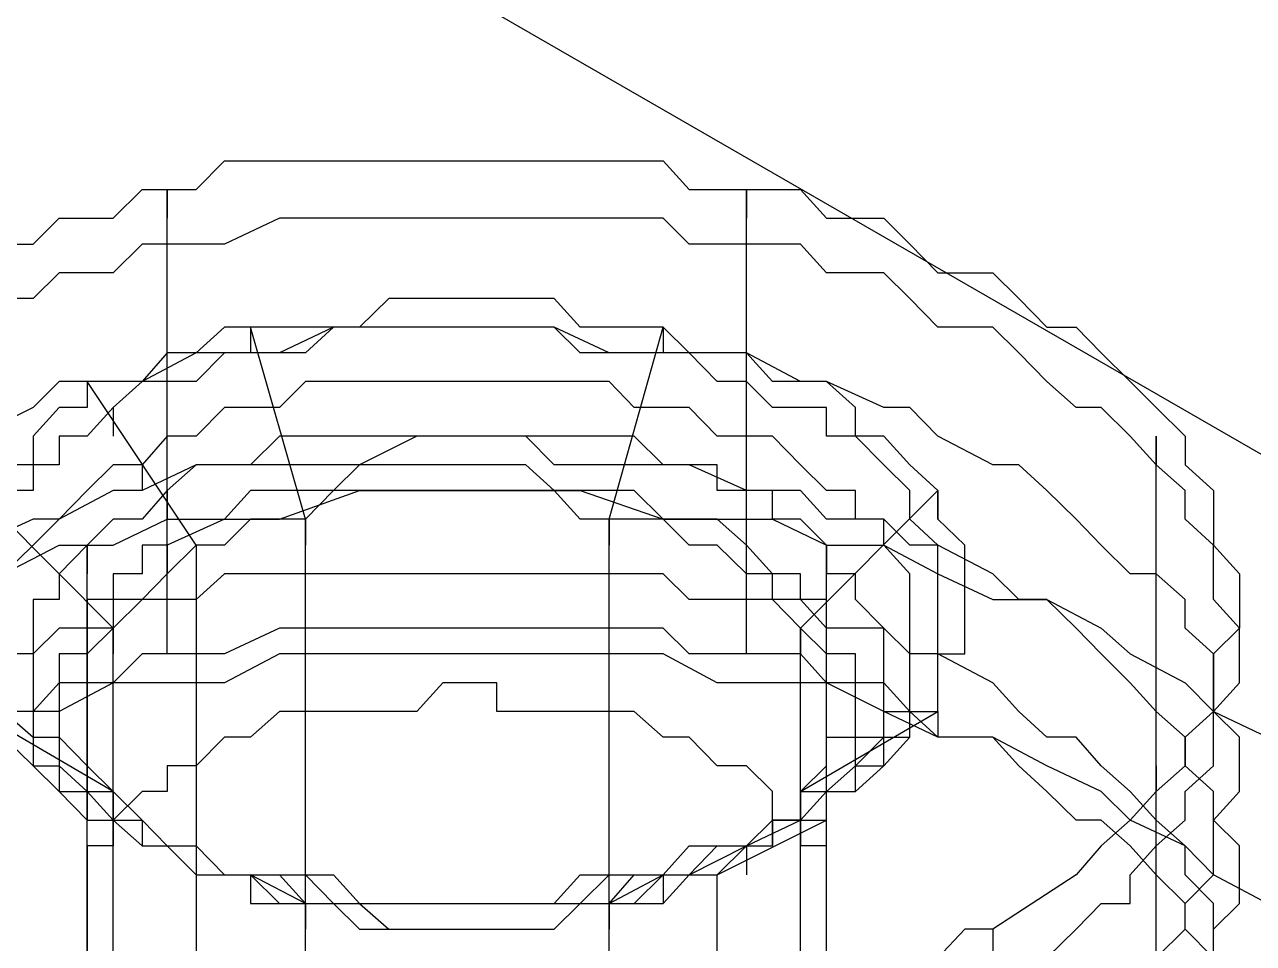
# Model space of a CAD drawing. Header units: millimetres. Extents: x 0 to 2112, y 8 to 1252.
# Drawn here: x 1180.99 to 1192.81, y 372.78 to 381.61 of the extents above; entities that cross this region are included whole.
import ezdxf

# ---------------------------------------------------------------- set-up
doc = ezdxf.new("R2010")
doc.units = ezdxf.units.MM
doc.layers.get('0').update_dxf_attribs({"linetype": 'CONTINUOUS'})

msp = doc.modelspace()

# ---------------------------------------------------------------- linework, layer by layer
at = {"color": 9}
for p, q in [((1183.44, 382.919), (1302.74, 314.178)), ((1183.44, 382.919), (1302.74, 314.178)), ((1182.64, 380.026), (1182.91, 380.302)), ((1182.64, 380.026), (1182.91, 380.302)), ((1182.91, 380.302), (1183.44, 380.302)), ((1182.91, 380.302), (1183.44, 380.302)), ((1183.44, 380.302), (1183.96, 380.302)), ((1183.44, 380.302), (1183.96, 380.302)), ((1183.96, 380.302), (1184.21, 380.302)), ((1183.96, 380.302), (1184.21, 380.302)), ((1184.21, 380.302), (1184.76, 380.302)), ((1184.21, 380.302), (1184.76, 380.302)), ((1184.76, 380.302), (1185.28, 380.302)), ((1184.76, 380.302), (1185.28, 380.302)), ((1185.28, 380.302), (1185.81, 380.302)), ((1185.28, 380.302), (1185.81, 380.302)), ((1185.81, 380.302), (1186.08, 380.302)), ((1185.81, 380.302), (1186.08, 380.302)), ((1186.08, 380.302), (1186.61, 380.302)), ((1186.08, 380.302), (1186.61, 380.302)), ((1186.61, 380.302), (1187.13, 380.302)), ((1186.61, 380.302), (1187.13, 380.302)), ((1187.13, 380.302), (1187.38, 380.026)), ((1187.13, 380.302), (1187.38, 380.026)), ((1181.84, 379.751), (1182.12, 380.026)), ((1181.84, 379.751), (1182.12, 380.026)), ((1182.12, 380.026), (1182.64, 380.026)), ((1182.12, 380.026), (1182.64, 380.026)), ((1182.36, 375.564), (1182.36, 380.026)), ((1182.36, 380.026), (1182.36, 379.751)), ((1187.38, 380.026), (1187.93, 380.026)), ((1187.38, 380.026), (1187.93, 380.026)), ((1187.93, 375.564), (1187.93, 380.026)), ((1187.93, 380.026), (1187.93, 379.751)), ((1187.93, 380.026), (1188.45, 380.026)), ((1187.93, 380.026), (1188.45, 380.026)), ((1188.45, 380.026), (1188.7, 379.751)), ((1188.45, 380.026), (1188.7, 379.751)), ((1181.07, 379.501), (1181.32, 379.751)), ((1181.07, 379.501), (1181.32, 379.751)), ((1181.32, 379.751), (1181.84, 379.751)), ((1181.32, 379.751), (1181.84, 379.751)), ((1183.44, 379.751), (1182.91, 379.501)), ((1183.96, 379.751), (1183.44, 379.751)), ((1184.21, 379.751), (1183.96, 379.751)), ((1184.76, 379.751), (1184.21, 379.751)), ((1185.28, 379.751), (1184.76, 379.751)), ((1185.81, 379.751), (1185.28, 379.751)), ((1186.08, 379.751), (1185.81, 379.751)), ((1186.61, 379.751), (1186.08, 379.751)), ((1187.13, 379.751), (1186.61, 379.751)), ((1187.38, 379.501), (1187.13, 379.751)), ((1188.7, 379.751), (1189.25, 379.751)), ((1188.7, 379.751), (1189.25, 379.751)), ((1189.25, 379.751), (1189.5, 379.501)), ((1189.25, 379.751), (1189.5, 379.501)), ((1180.52, 379.501), (1181.07, 379.501)), ((1180.52, 379.501), (1181.07, 379.501)), ((1182.12, 379.501), (1181.84, 379.226)), ((1182.64, 379.501), (1182.12, 379.501)), ((1182.91, 379.501), (1182.64, 379.501)), ((1187.93, 379.501), (1187.38, 379.501)), ((1188.45, 379.501), (1187.93, 379.501)), ((1188.7, 379.226), (1188.45, 379.501)), ((1189.5, 379.501), (1189.77, 379.226)), ((1189.5, 379.501), (1189.77, 379.226)), ((1181.32, 379.226), (1181.07, 378.979)), ((1181.84, 379.226), (1181.32, 379.226)), ((1189.25, 379.226), (1188.7, 379.226)), ((1189.5, 378.979), (1189.25, 379.226)), ((1189.77, 379.226), (1190.3, 379.226)), ((1189.77, 379.226), (1190.3, 379.226)), ((1190.3, 379.226), (1190.55, 378.979)), ((1190.3, 379.226), (1190.55, 378.979)), ((1181.07, 378.979), (1180.52, 378.979)), ((1184.49, 378.979), (1184.21, 378.703)), ((1184.49, 378.979), (1184.21, 378.703)), ((1184.76, 378.979), (1184.49, 378.979)), ((1184.76, 378.979), (1184.49, 378.979)), ((1185.01, 378.979), (1184.76, 378.979)), ((1185.01, 378.979), (1184.76, 378.979)), ((1185.28, 378.979), (1185.01, 378.979)), ((1185.28, 378.979), (1185.01, 378.979)), ((1185.53, 378.979), (1185.28, 378.979)), ((1185.53, 378.979), (1185.28, 378.979)), ((1186.08, 378.979), (1185.53, 378.979)), ((1186.08, 378.979), (1185.53, 378.979)), ((1186.33, 378.703), (1186.08, 378.979)), ((1186.33, 378.703), (1186.08, 378.979)), ((1189.77, 378.703), (1189.5, 378.979)), ((1190.55, 378.979), (1190.82, 378.703)), ((1190.55, 378.979), (1190.82, 378.703)), ((1182.91, 378.703), (1182.64, 378.456)), ((1182.91, 378.703), (1182.64, 378.456)), ((1183.44, 378.703), (1182.91, 378.703)), ((1183.44, 378.703), (1182.91, 378.703)), ((1183.69, 376.858), (1183.16, 378.703)), ((1183.16, 378.703), (1183.16, 378.456)), ((1183.96, 378.703), (1183.44, 378.456)), ((1183.69, 378.703), (1183.44, 378.703)), ((1183.69, 378.703), (1183.44, 378.703)), ((1183.96, 378.703), (1183.69, 378.703)), ((1183.96, 378.703), (1183.69, 378.456)), ((1183.96, 378.703), (1183.69, 378.703)), ((1184.21, 378.703), (1183.96, 378.703)), ((1184.21, 378.703), (1183.96, 378.703)), ((1184.21, 378.703), (1183.96, 378.703)), ((1184.21, 378.703), (1183.96, 378.703)), ((1184.76, 378.703), (1184.21, 378.703)), ((1184.76, 378.703), (1184.21, 378.703)), ((1185.28, 378.703), (1184.76, 378.703)), ((1185.01, 378.703), (1184.76, 378.703)), ((1185.28, 378.703), (1185.01, 378.703)), ((1185.81, 378.703), (1185.28, 378.703)), ((1185.53, 378.703), (1185.28, 378.703)), ((1185.81, 378.703), (1185.53, 378.703)), ((1186.08, 378.703), (1185.81, 378.703)), ((1186.08, 378.703), (1185.81, 378.703)), ((1186.61, 378.456), (1186.08, 378.703)), ((1186.33, 378.456), (1186.08, 378.703)), ((1186.61, 378.703), (1186.33, 378.703)), ((1186.61, 378.703), (1186.33, 378.703)), ((1186.85, 378.703), (1186.61, 378.703)), ((1186.61, 376.858), (1187.13, 378.703)), ((1186.85, 378.703), (1186.61, 378.703)), ((1187.13, 378.703), (1186.85, 378.703)), ((1187.13, 378.703), (1186.85, 378.703)), ((1187.38, 378.456), (1187.13, 378.703)), ((1187.13, 378.703), (1187.13, 378.456)), ((1187.38, 378.456), (1187.13, 378.703)), ((1190.3, 378.703), (1189.77, 378.703)), ((1190.55, 378.456), (1190.3, 378.703)), ((1190.82, 378.703), (1191.1, 378.703)), ((1190.82, 378.703), (1191.1, 378.703)), ((1191.1, 378.703), (1191.34, 378.456)), ((1191.1, 378.703), (1191.34, 378.456)), ((1182.64, 378.456), (1182.12, 378.181)), ((1182.36, 378.456), (1182.12, 378.181)), ((1182.36, 378.456), (1182.12, 378.181)), ((1182.64, 378.456), (1182.36, 378.456)), ((1182.36, 378.456), (1182.36, 378.456)), ((1182.64, 378.456), (1182.36, 378.456)), ((1182.36, 378.456), (1182.36, 378.456)), ((1182.91, 378.456), (1182.64, 378.456)), ((1182.91, 378.456), (1182.64, 378.181)), ((1183.44, 378.456), (1182.91, 378.456)), ((1183.16, 378.456), (1182.91, 378.456)), ((1183.44, 378.456), (1183.16, 378.456)), ((1183.69, 378.456), (1183.44, 378.456)), ((1186.61, 378.456), (1186.33, 378.456)), ((1187.13, 378.456), (1186.61, 378.456)), ((1186.85, 378.456), (1186.61, 378.456)), ((1187.13, 378.456), (1186.85, 378.456)), ((1187.38, 378.456), (1187.13, 378.456)), ((1187.38, 378.456), (1187.13, 378.456)), ((1187.93, 378.456), (1187.38, 378.456)), ((1187.65, 378.456), (1187.38, 378.456)), ((1187.65, 378.181), (1187.38, 378.456)), ((1187.65, 378.456), (1187.38, 378.456)), ((1187.93, 378.456), (1187.65, 378.456)), ((1187.93, 378.456), (1187.65, 378.456)), ((1188.45, 378.181), (1187.93, 378.456)), ((1188.18, 378.181), (1187.93, 378.456)), ((1188.18, 378.181), (1187.93, 378.456)), ((1190.82, 378.181), (1190.55, 378.456)), ((1191.34, 378.456), (1191.62, 378.181)), ((1191.34, 378.456), (1191.62, 378.181)), ((1181.32, 378.181), (1181.07, 377.931)), ((1181.84, 378.181), (1181.32, 378.181)), ((1181.59, 378.181), (1181.59, 377.931)), ((1182.12, 378.181), (1181.59, 378.181)), ((1181.59, 378.181), (1181.59, 377.931)), ((1182.64, 376.608), (1181.59, 378.181)), ((1182.12, 378.181), (1181.59, 378.181)), ((1182.64, 376.608), (1181.59, 378.181)), ((1182.12, 378.181), (1181.84, 378.181)), ((1182.12, 378.181), (1181.84, 377.931)), ((1182.36, 378.181), (1182.12, 378.181)), ((1182.64, 378.181), (1182.36, 378.181)), ((1183.69, 378.181), (1183.44, 377.931)), ((1183.96, 378.181), (1183.69, 378.181)), ((1184.21, 378.181), (1183.96, 378.181)), ((1184.49, 378.181), (1184.21, 378.181)), ((1184.76, 378.181), (1184.49, 378.181)), ((1185.01, 378.181), (1184.76, 378.181)), ((1185.28, 378.181), (1185.01, 378.181)), ((1185.53, 378.181), (1185.28, 378.181)), ((1185.81, 378.181), (1185.53, 378.181)), ((1186.08, 378.181), (1185.81, 378.181)), ((1186.33, 378.181), (1186.08, 378.181)), ((1186.61, 378.181), (1186.33, 378.181)), ((1186.85, 377.931), (1186.61, 378.181)), ((1187.93, 378.181), (1187.65, 378.181)), ((1188.18, 377.931), (1187.93, 378.181)), ((1188.45, 378.181), (1188.18, 378.181)), ((1188.45, 378.181), (1188.18, 378.181)), ((1188.7, 378.181), (1188.45, 378.181)), ((1188.7, 378.181), (1188.45, 378.181)), ((1188.7, 378.181), (1188.45, 378.181)), ((1189.25, 377.931), (1188.7, 378.181)), ((1188.98, 377.931), (1188.7, 378.181)), ((1188.98, 377.931), (1188.7, 378.181)), ((1191.1, 377.931), (1190.82, 378.181)), ((1191.62, 378.181), (1191.87, 377.931)), ((1191.62, 378.181), (1191.87, 377.931)), ((1181.07, 377.931), (1180.52, 377.656)), ((1181.32, 377.931), (1181.07, 377.656)), ((1181.32, 377.931), (1181.07, 377.656)), ((1181.59, 377.931), (1181.32, 377.931)), ((1181.59, 377.931), (1181.32, 377.931)), ((1181.84, 377.931), (1181.59, 377.656)), ((1181.84, 377.931), (1181.84, 377.656)), ((1182.91, 377.931), (1182.64, 377.656)), ((1183.16, 377.931), (1182.91, 377.931)), ((1183.44, 377.931), (1183.16, 377.931)), ((1187.13, 377.931), (1186.85, 377.931)), ((1187.38, 377.931), (1187.13, 377.931)), ((1187.65, 377.656), (1187.38, 377.931)), ((1187.38, 377.931), (1187.38, 377.931)), ((1188.45, 377.931), (1188.18, 377.931)), ((1188.7, 377.931), (1188.45, 377.931)), ((1188.7, 377.656), (1188.7, 377.931)), ((1188.98, 377.656), (1188.98, 377.931)), ((1188.98, 377.656), (1188.98, 377.931)), ((1189.5, 377.931), (1189.25, 377.931)), ((1189.77, 377.656), (1189.5, 377.931)), ((1191.34, 377.931), (1191.1, 377.931)), ((1191.62, 377.656), (1191.34, 377.931)), ((1191.87, 377.931), (1192.15, 377.656)), ((1191.87, 377.931), (1192.15, 377.656)), ((1181.07, 377.656), (1181.07, 377.38)), ((1181.07, 377.656), (1181.07, 377.38)), ((1181.59, 377.656), (1181.32, 377.656)), ((1181.32, 377.656), (1181.32, 377.38)), ((1182.36, 377.656), (1182.12, 377.38)), ((1182.64, 377.656), (1182.36, 377.656)), ((1183.44, 377.656), (1183.16, 377.38)), ((1183.69, 377.656), (1183.44, 377.656)), ((1183.96, 377.656), (1183.69, 377.656)), ((1184.21, 377.656), (1183.96, 377.656)), ((1184.76, 377.656), (1184.21, 377.38)), ((1184.49, 377.656), (1184.21, 377.656)), ((1184.76, 377.656), (1184.49, 377.656)), ((1185.28, 377.656), (1184.76, 377.656)), ((1185.01, 377.656), (1184.76, 377.656)), ((1185.28, 377.656), (1185.01, 377.656)), ((1185.81, 377.656), (1185.28, 377.656)), ((1185.53, 377.656), (1185.28, 377.656)), ((1185.81, 377.656), (1185.53, 377.656)), ((1186.08, 377.38), (1185.81, 377.656)), ((1186.08, 377.656), (1185.81, 377.656)), ((1186.33, 377.656), (1186.08, 377.656)), ((1186.08, 377.656), (1186.08, 377.656)), ((1186.61, 377.656), (1186.33, 377.656)), ((1186.85, 377.656), (1186.61, 377.656)), ((1187.13, 377.38), (1186.85, 377.656)), ((1187.93, 377.656), (1187.65, 377.656)), ((1188.18, 377.656), (1187.93, 377.656)), ((1188.45, 377.38), (1188.18, 377.656)), ((1188.98, 377.656), (1188.7, 377.656)), ((1189.25, 377.656), (1188.98, 377.656)), ((1189.25, 377.38), (1188.98, 377.656)), ((1189.25, 377.656), (1188.98, 377.656)), ((1189.5, 377.38), (1189.25, 377.656)), ((1189.5, 377.38), (1189.25, 377.656)), ((1190.3, 377.38), (1189.77, 377.656)), ((1191.87, 377.38), (1191.62, 377.656)), ((1191.87, 373.165), (1191.87, 377.656)), ((1191.87, 377.656), (1191.87, 377.38)), ((1192.15, 377.656), (1192.15, 377.38)), ((1192.15, 377.656), (1192.15, 377.38)), ((1181.07, 377.38), (1180.79, 377.38)), ((1181.07, 377.38), (1180.79, 377.38)), ((1181.32, 377.38), (1181.07, 377.38)), ((1181.07, 377.38), (1181.07, 377.134)), ((1181.84, 377.38), (1181.59, 377.134)), ((1182.12, 377.38), (1181.84, 377.38)), ((1182.64, 377.38), (1182.12, 377.134)), ((1182.12, 377.38), (1182.12, 377.134)), ((1182.64, 377.38), (1182.36, 377.134)), ((1182.91, 377.38), (1182.64, 377.38)), ((1182.91, 377.38), (1182.64, 377.38)), ((1183.44, 377.38), (1182.91, 377.38)), ((1183.16, 377.38), (1182.91, 377.38)), ((1183.16, 377.38), (1183.16, 377.38)), ((1183.96, 377.38), (1183.44, 377.38)), ((1184.21, 377.38), (1183.96, 377.38)), ((1184.21, 377.38), (1183.96, 377.134)), ((1184.49, 377.38), (1184.21, 377.38)), ((1184.76, 377.38), (1184.49, 377.38)), ((1185.01, 377.38), (1184.76, 377.38)), ((1185.28, 377.38), (1185.01, 377.38)), ((1185.53, 377.38), (1185.28, 377.38)), ((1185.81, 377.38), (1185.53, 377.38)), ((1185.53, 377.38), (1185.53, 377.38)), ((1186.08, 377.134), (1185.81, 377.38)), ((1186.61, 377.38), (1186.08, 377.38)), ((1187.13, 377.38), (1186.61, 377.38)), ((1187.38, 377.38), (1187.13, 377.38)), ((1187.38, 377.38), (1187.13, 377.38)), ((1187.93, 377.134), (1187.38, 377.38)), ((1187.65, 377.38), (1187.38, 377.38)), ((1187.65, 377.134), (1187.65, 377.38)), ((1188.7, 377.134), (1188.45, 377.38)), ((1188.45, 377.38), (1188.45, 377.38)), ((1189.5, 377.134), (1189.25, 377.38)), ((1189.25, 377.38), (1189.25, 377.38)), ((1189.77, 377.134), (1189.5, 377.38)), ((1189.5, 377.38), (1189.5, 377.38)), ((1189.77, 377.134), (1189.5, 377.38)), ((1189.5, 377.38), (1189.5, 377.38)), ((1190.55, 377.38), (1190.3, 377.38)), ((1190.82, 377.134), (1190.55, 377.38)), ((1192.15, 377.134), (1191.87, 377.38)), ((1192.15, 377.38), (1192.42, 377.134)), ((1192.15, 377.38), (1192.42, 377.134)), ((1181.84, 375.811), (1180.52, 377.134)), ((1181.07, 377.134), (1180.79, 377.134)), ((1181.84, 377.134), (1181.32, 376.858)), ((1181.59, 377.134), (1181.32, 376.858)), ((1181.59, 377.134), (1181.59, 377.134)), ((1182.12, 377.134), (1181.84, 377.134)), ((1182.36, 377.134), (1182.12, 376.858)), ((1182.36, 377.134), (1182.36, 376.858)), ((1183.16, 377.134), (1182.91, 376.858)), ((1183.44, 377.134), (1183.16, 377.134)), ((1183.44, 376.858), (1184.21, 377.134)), ((1183.44, 376.858), (1184.21, 377.134)), ((1183.69, 377.134), (1183.44, 377.134)), ((1183.96, 377.134), (1183.69, 377.134)), ((1183.96, 377.134), (1183.69, 376.858)), ((1183.96, 377.134), (1183.69, 376.858)), ((1183.96, 377.134), (1183.96, 377.134)), ((1184.21, 377.134), (1183.96, 377.134)), ((1184.21, 377.134), (1183.96, 377.134)), ((1184.21, 377.134), (1184.76, 377.134)), ((1184.21, 377.134), (1184.76, 377.134)), ((1184.49, 377.134), (1184.21, 377.134)), ((1184.49, 377.134), (1184.21, 377.134)), ((1184.76, 377.134), (1184.49, 377.134)), ((1184.76, 377.134), (1184.49, 377.134)), ((1184.76, 377.134), (1185.28, 377.134)), ((1184.76, 377.134), (1185.28, 377.134)), ((1185.01, 377.134), (1184.76, 377.134)), ((1184.76, 377.134), (1184.76, 377.134)), ((1185.01, 377.134), (1184.76, 377.134)), ((1184.76, 377.134), (1184.76, 377.134)), ((1185.28, 377.134), (1185.01, 377.134)), ((1185.28, 377.134), (1185.01, 377.134)), ((1185.28, 377.134), (1185.81, 377.134)), ((1185.28, 377.134), (1185.81, 377.134)), ((1185.53, 377.134), (1185.28, 377.134)), ((1185.53, 377.134), (1185.28, 377.134)), ((1185.81, 377.134), (1185.53, 377.134)), ((1185.81, 377.134), (1185.53, 377.134)), ((1185.81, 377.134), (1186.33, 377.134)), ((1185.81, 377.134), (1186.33, 377.134)), ((1186.08, 377.134), (1185.81, 377.134)), ((1186.08, 377.134), (1185.81, 377.134)), ((1186.33, 377.134), (1186.08, 377.134)), ((1186.33, 376.858), (1186.08, 377.134)), ((1186.08, 377.134), (1186.08, 377.134)), ((1186.33, 376.858), (1186.08, 377.134)), ((1186.08, 377.134), (1186.08, 377.134)), ((1186.33, 377.134), (1187.13, 376.858)), ((1186.33, 377.134), (1187.13, 376.858)), ((1186.61, 377.134), (1186.33, 377.134)), ((1186.85, 377.134), (1186.61, 377.134)), ((1187.13, 376.858), (1186.85, 377.134)), ((1186.85, 377.134), (1186.85, 377.134)), ((1187.93, 377.134), (1187.65, 377.134)), ((1188.45, 377.134), (1187.93, 377.134)), ((1188.18, 377.134), (1187.93, 377.134)), ((1188.18, 376.858), (1188.18, 377.134)), ((1188.7, 376.858), (1188.45, 377.134)), ((1188.45, 375.811), (1189.77, 377.134)), ((1188.98, 377.134), (1188.7, 377.134)), ((1188.98, 376.858), (1188.98, 377.134)), ((1189.5, 376.858), (1189.5, 377.134)), ((1189.77, 376.858), (1189.77, 377.134)), ((1189.77, 377.134), (1189.77, 376.858)), ((1189.77, 376.858), (1189.77, 377.134)), ((1191.1, 376.858), (1190.82, 377.134)), ((1192.15, 376.858), (1192.15, 377.134)), ((1192.42, 377.134), (1192.42, 376.858)), ((1192.42, 377.134), (1192.42, 376.858)), ((1181.07, 376.858), (1180.52, 376.608)), ((1181.32, 376.858), (1181.07, 376.858)), ((1181.32, 376.858), (1181.07, 376.608)), ((1181.32, 376.858), (1181.32, 376.858)), ((1181.84, 376.858), (1181.59, 376.608)), ((1181.84, 376.608), (1182.36, 376.858)), ((1181.84, 376.608), (1182.36, 376.858)), ((1182.12, 376.858), (1181.84, 376.858)), ((1181.84, 376.858), (1181.84, 376.858)), ((1182.36, 376.858), (1182.91, 376.858)), ((1182.36, 376.858), (1182.91, 376.858)), ((1182.91, 376.858), (1182.36, 376.608)), ((1182.91, 376.858), (1183.44, 376.858)), ((1182.91, 376.858), (1183.44, 376.858)), ((1182.91, 376.858), (1182.91, 376.858)), ((1183.16, 376.858), (1182.91, 376.608)), ((1183.16, 376.858), (1182.91, 376.608)), ((1183.44, 376.858), (1183.16, 376.858)), ((1183.44, 376.858), (1183.16, 376.858)), ((1183.69, 376.858), (1183.44, 376.858)), ((1183.69, 376.858), (1183.44, 376.858)), ((1183.69, 376.858), (1183.69, 376.858)), ((1183.69, 361.319), (1183.69, 376.858)), ((1183.69, 376.858), (1183.69, 376.608)), ((1183.69, 376.858), (1183.69, 376.858)), ((1186.61, 376.858), (1186.33, 376.858)), ((1186.61, 376.858), (1186.33, 376.858)), ((1186.85, 376.858), (1186.61, 376.858)), ((1186.61, 361.319), (1186.61, 376.858)), ((1186.61, 376.858), (1186.61, 376.608)), ((1186.85, 376.858), (1186.61, 376.858)), ((1187.13, 376.858), (1186.85, 376.858)), ((1186.85, 376.858), (1186.85, 376.858)), ((1187.13, 376.858), (1186.85, 376.858)), ((1186.85, 376.858), (1186.85, 376.858)), ((1187.13, 376.858), (1187.65, 376.858)), ((1187.13, 376.858), (1187.65, 376.858)), ((1187.38, 376.858), (1187.13, 376.858)), ((1187.38, 376.608), (1187.13, 376.858)), ((1187.38, 376.608), (1187.13, 376.858)), ((1187.65, 376.858), (1187.38, 376.858)), ((1187.65, 376.858), (1188.18, 376.858)), ((1187.65, 376.858), (1188.18, 376.858)), ((1187.93, 376.608), (1187.65, 376.858)), ((1187.65, 376.858), (1187.65, 376.858)), ((1188.18, 376.858), (1188.7, 376.608)), ((1188.18, 376.858), (1188.7, 376.608)), ((1188.45, 376.858), (1188.18, 376.858)), ((1188.7, 376.608), (1188.45, 376.858)), ((1189.25, 376.858), (1188.7, 376.858)), ((1189.25, 376.858), (1188.98, 376.858)), ((1189.5, 376.608), (1189.25, 376.858)), ((1189.25, 376.608), (1189.25, 376.858)), ((1189.77, 376.608), (1189.5, 376.858)), ((1189.5, 376.858), (1189.5, 376.858)), ((1190.03, 376.608), (1189.77, 376.858)), ((1189.77, 376.858), (1189.77, 376.858)), ((1190.03, 376.608), (1189.77, 376.858)), ((1189.77, 376.858), (1189.77, 376.858)), ((1191.34, 376.608), (1191.1, 376.858)), ((1192.42, 376.608), (1192.15, 376.858)), ((1192.42, 376.858), (1192.42, 376.608)), ((1192.42, 376.858), (1192.42, 376.608)), ((1180.79, 376.333), (1181.32, 376.608)), ((1180.79, 376.333), (1181.32, 376.608)), ((1181.07, 376.608), (1180.79, 376.333)), ((1181.07, 376.608), (1181.07, 376.608)), ((1181.32, 376.608), (1181.84, 376.608)), ((1181.32, 376.608), (1181.84, 376.608)), ((1181.59, 376.608), (1181.32, 376.333)), ((1181.59, 364.486), (1181.59, 376.608)), ((1181.59, 376.608), (1181.59, 376.333)), ((1181.59, 376.608), (1181.59, 376.608)), ((1182.36, 376.608), (1182.12, 376.608)), ((1182.12, 376.608), (1182.12, 376.333)), ((1182.36, 376.608), (1182.36, 376.608)), ((1182.64, 376.608), (1182.36, 376.333)), ((1182.36, 376.608), (1182.36, 376.333)), ((1182.64, 376.608), (1182.36, 376.333)), ((1182.91, 376.608), (1182.64, 376.608)), ((1182.91, 376.608), (1182.64, 376.608)), ((1182.64, 376.608), (1182.64, 360.796)), ((1182.64, 376.608), (1182.64, 360.796)), ((1182.91, 376.608), (1182.91, 376.608)), ((1182.91, 376.608), (1182.91, 376.608)), ((1187.65, 376.608), (1187.38, 376.608)), ((1187.65, 376.608), (1187.38, 376.608)), ((1187.93, 376.333), (1187.65, 376.608)), ((1187.65, 376.608), (1187.65, 376.608)), ((1187.65, 376.608), (1187.65, 376.608)), ((1187.93, 376.333), (1187.65, 376.608)), ((1188.18, 376.333), (1187.93, 376.608)), ((1187.93, 376.608), (1187.93, 376.608)), ((1188.7, 364.486), (1188.7, 376.608)), ((1188.7, 376.608), (1188.7, 376.333)), ((1188.7, 376.608), (1189.25, 376.608)), ((1188.7, 376.608), (1189.25, 376.608)), ((1188.7, 376.333), (1188.7, 376.608)), ((1188.7, 376.608), (1188.7, 376.608)), ((1189.25, 376.608), (1189.77, 376.333)), ((1189.25, 376.608), (1189.77, 376.333)), ((1189.5, 376.333), (1189.25, 376.608)), ((1189.25, 376.608), (1189.25, 376.608)), ((1189.77, 376.608), (1189.5, 376.608)), ((1190.3, 376.333), (1189.77, 376.608)), ((1189.77, 376.333), (1189.77, 376.608)), ((1189.77, 376.608), (1189.77, 376.608)), ((1190.03, 376.333), (1190.03, 376.608)), ((1190.03, 376.333), (1190.03, 376.608)), ((1191.62, 376.333), (1191.34, 376.608)), ((1192.42, 376.333), (1192.42, 376.608)), ((1192.42, 376.608), (1192.67, 376.333)), ((1192.42, 376.608), (1192.67, 376.333)), ((1181.32, 376.333), (1181.32, 376.333)), ((1181.32, 376.333), (1181.32, 376.086)), ((1182.12, 376.333), (1181.84, 376.333)), ((1181.84, 376.333), (1181.84, 376.086)), ((1182.36, 376.333), (1182.12, 376.086)), ((1182.36, 376.333), (1182.12, 376.086)), ((1182.36, 376.333), (1182.36, 376.333)), ((1182.36, 376.333), (1182.36, 376.333)), ((1182.91, 376.333), (1182.64, 376.086)), ((1183.44, 376.333), (1182.91, 376.333)), ((1183.96, 376.333), (1183.44, 376.333)), ((1184.21, 376.333), (1183.96, 376.333)), ((1184.76, 376.333), (1184.21, 376.333)), ((1185.28, 376.333), (1184.76, 376.333)), ((1185.81, 376.333), (1185.28, 376.333)), ((1186.08, 376.333), (1185.81, 376.333)), ((1186.61, 376.333), (1186.08, 376.333)), ((1187.13, 376.333), (1186.61, 376.333)), ((1187.38, 376.086), (1187.13, 376.333)), ((1188.18, 376.333), (1187.93, 376.333)), ((1188.18, 376.333), (1187.93, 376.333)), ((1188.45, 376.333), (1188.18, 376.333)), ((1188.18, 376.333), (1188.18, 376.333)), ((1188.18, 376.086), (1188.18, 376.333)), ((1188.18, 376.086), (1188.18, 376.333)), ((1188.45, 376.086), (1188.45, 376.333)), ((1188.98, 376.333), (1188.7, 376.333)), ((1188.98, 376.086), (1188.98, 376.333)), ((1189.5, 376.086), (1189.5, 376.333)), ((1189.77, 376.333), (1190.3, 376.086)), ((1189.77, 376.333), (1190.3, 376.086)), ((1189.77, 376.086), (1189.77, 376.333)), ((1190.03, 376.086), (1190.03, 376.333)), ((1190.03, 376.333), (1190.03, 376.333)), ((1190.03, 376.086), (1190.03, 376.333)), ((1190.03, 376.333), (1190.03, 376.333)), ((1190.55, 376.086), (1190.3, 376.333)), ((1191.87, 376.333), (1191.62, 376.333)), ((1192.15, 376.086), (1191.87, 376.333)), ((1192.42, 376.086), (1192.42, 376.333)), ((1192.67, 376.333), (1192.67, 376.086)), ((1192.67, 376.333), (1192.67, 376.086)), ((1181.32, 376.086), (1181.07, 376.086)), ((1181.07, 376.086), (1181.07, 375.811)), ((1181.84, 376.086), (1181.59, 376.086)), ((1181.59, 376.086), (1181.59, 375.811)), ((1182.12, 376.086), (1181.84, 375.811)), ((1182.12, 376.086), (1181.84, 376.086)), ((1181.84, 376.086), (1181.84, 375.811)), ((1182.12, 376.086), (1181.84, 376.086)), ((1181.84, 376.086), (1181.84, 375.811)), ((1182.64, 376.086), (1182.12, 376.086)), ((1182.12, 376.086), (1182.12, 376.086)), ((1182.12, 376.086), (1182.12, 376.086)), ((1187.93, 376.086), (1187.38, 376.086)), ((1188.45, 376.086), (1187.93, 376.086)), ((1188.45, 375.811), (1188.18, 376.086)), ((1188.18, 376.086), (1188.18, 376.086)), ((1188.45, 375.811), (1188.18, 376.086)), ((1188.18, 376.086), (1188.18, 376.086)), ((1188.7, 375.811), (1188.45, 376.086)), ((1188.7, 376.086), (1188.45, 376.086)), ((1188.7, 375.811), (1188.7, 376.086)), ((1189.25, 375.811), (1188.98, 376.086)), ((1188.98, 376.086), (1188.98, 376.086)), ((1189.5, 375.811), (1189.5, 376.086)), ((1189.5, 376.086), (1189.5, 376.086)), ((1189.77, 375.811), (1189.77, 376.086)), ((1189.77, 376.086), (1189.77, 376.086)), ((1190.03, 375.811), (1190.03, 376.086)), ((1190.03, 375.811), (1190.03, 376.086)), ((1190.3, 376.086), (1190.82, 376.086)), ((1190.3, 376.086), (1190.82, 376.086)), ((1190.82, 376.086), (1190.55, 376.086)), ((1190.82, 376.086), (1191.34, 375.811)), ((1190.82, 376.086), (1191.34, 375.811)), ((1191.1, 375.811), (1190.82, 376.086)), ((1192.15, 375.811), (1192.15, 376.086)), ((1192.67, 375.811), (1192.42, 376.086)), ((1192.67, 376.086), (1192.67, 375.811)), ((1192.67, 376.086), (1192.67, 375.811)), ((1181.32, 375.811), (1181.07, 375.564)), ((1181.07, 375.811), (1181.07, 375.564)), ((1181.84, 375.811), (1181.32, 375.811)), ((1181.59, 375.811), (1181.59, 375.811)), ((1181.59, 375.811), (1181.59, 375.564)), ((1181.84, 375.811), (1181.59, 375.564)), ((1181.84, 375.811), (1181.59, 375.564)), ((1181.84, 375.811), (1181.84, 375.811)), ((1181.84, 360.271), (1181.84, 375.811)), ((1181.84, 375.811), (1181.84, 375.564)), ((1181.84, 375.811), (1181.84, 375.811)), ((1183.44, 375.811), (1182.91, 375.564)), ((1183.44, 375.811), (1182.91, 375.564)), ((1183.96, 375.811), (1183.44, 375.811)), ((1183.96, 375.811), (1183.44, 375.811)), ((1184.21, 375.811), (1183.96, 375.811)), ((1184.21, 375.811), (1183.96, 375.811)), ((1184.76, 375.811), (1184.21, 375.811)), ((1184.76, 375.811), (1184.21, 375.811)), ((1185.28, 375.811), (1184.76, 375.811)), ((1185.28, 375.811), (1184.76, 375.811)), ((1185.81, 375.811), (1185.28, 375.811)), ((1185.81, 375.811), (1185.28, 375.811)), ((1186.08, 375.811), (1185.81, 375.811)), ((1186.08, 375.811), (1185.81, 375.811)), ((1186.61, 375.811), (1186.08, 375.811)), ((1186.61, 375.811), (1186.08, 375.811)), ((1187.13, 375.811), (1186.61, 375.811)), ((1187.13, 375.811), (1186.61, 375.811)), ((1187.38, 375.564), (1187.13, 375.811)), ((1187.38, 375.564), (1187.13, 375.811)), ((1188.7, 375.564), (1188.45, 375.811)), ((1188.45, 375.811), (1188.45, 375.811)), ((1188.45, 375.811), (1188.45, 375.811)), ((1188.45, 360.271), (1188.45, 375.811)), ((1188.45, 375.811), (1188.45, 375.564)), ((1188.7, 375.564), (1188.45, 375.811)), ((1188.45, 375.811), (1188.45, 375.811)), ((1188.45, 375.811), (1188.45, 375.811)), ((1189.25, 375.811), (1188.7, 375.811)), ((1188.7, 375.564), (1188.7, 375.811)), ((1188.7, 375.811), (1188.7, 375.811)), ((1189.5, 375.564), (1189.25, 375.811)), ((1189.25, 375.564), (1189.25, 375.811)), ((1189.25, 375.811), (1189.25, 375.811)), ((1189.5, 375.564), (1189.5, 375.811)), ((1189.5, 375.811), (1189.5, 375.811)), ((1189.77, 375.564), (1189.77, 375.811)), ((1190.03, 375.564), (1190.03, 375.811)), ((1190.03, 375.811), (1190.03, 375.811)), ((1190.03, 375.564), (1190.03, 375.811)), ((1190.03, 375.811), (1190.03, 375.811)), ((1191.34, 375.564), (1191.1, 375.811)), ((1191.34, 375.811), (1191.62, 375.564)), ((1191.34, 375.811), (1191.62, 375.564)), ((1192.42, 375.564), (1192.15, 375.811)), ((1192.67, 375.811), (1192.42, 375.564)), ((1192.67, 375.811), (1192.42, 375.564)), ((1192.67, 375.564), (1192.67, 375.811)), ((1181.07, 375.564), (1180.52, 375.564)), ((1181.07, 375.564), (1181.07, 375.564)), ((1181.07, 375.564), (1181.07, 375.285)), ((1181.59, 375.564), (1181.32, 375.564)), ((1181.32, 375.564), (1181.32, 375.285)), ((1181.59, 375.564), (1181.59, 375.564)), ((1181.59, 375.564), (1181.59, 375.285)), ((1181.59, 375.564), (1181.59, 375.564)), ((1181.59, 375.564), (1181.59, 375.285)), ((1182.12, 375.564), (1181.84, 375.285)), ((1182.12, 375.564), (1181.84, 375.285)), ((1182.64, 375.564), (1182.12, 375.564)), ((1182.64, 375.564), (1182.12, 375.564)), ((1182.91, 375.564), (1182.64, 375.564)), ((1182.91, 375.564), (1182.64, 375.564)), ((1183.44, 375.564), (1182.91, 375.285)), ((1184.21, 375.564), (1183.44, 375.564)), ((1184.76, 375.564), (1184.21, 375.564)), ((1185.28, 375.564), (1184.76, 375.564)), ((1185.81, 375.564), (1185.28, 375.564)), ((1186.33, 375.564), (1185.81, 375.564)), ((1187.13, 375.564), (1186.33, 375.564)), ((1187.65, 375.285), (1187.13, 375.564)), ((1187.93, 375.564), (1187.38, 375.564)), ((1187.93, 375.564), (1187.38, 375.564)), ((1188.45, 375.564), (1187.93, 375.564)), ((1188.45, 375.564), (1187.93, 375.564)), ((1188.7, 375.285), (1188.45, 375.564)), ((1188.7, 375.285), (1188.45, 375.564)), ((1188.98, 375.564), (1188.7, 375.564)), ((1188.7, 375.285), (1188.7, 375.564)), ((1188.7, 375.564), (1188.7, 375.564)), ((1188.7, 375.285), (1188.7, 375.564)), ((1188.7, 375.564), (1188.7, 375.564)), ((1188.98, 375.285), (1188.98, 375.564)), ((1189.25, 375.285), (1189.25, 375.564)), ((1189.25, 375.564), (1189.25, 375.564)), ((1189.77, 375.564), (1189.5, 375.564)), ((1189.5, 375.285), (1189.5, 375.564)), ((1190.3, 375.285), (1189.77, 375.564)), ((1189.77, 375.285), (1189.77, 375.564)), ((1189.77, 375.564), (1190.03, 375.564)), ((1189.77, 375.285), (1189.77, 375.564)), ((1189.77, 375.564), (1189.77, 375.564)), ((1189.77, 375.285), (1189.77, 375.564)), ((1189.77, 375.564), (1190.03, 375.564)), ((1191.62, 375.285), (1191.34, 375.564)), ((1191.62, 375.564), (1192.15, 375.285)), ((1191.62, 375.564), (1192.15, 375.285)), ((1192.42, 375.285), (1192.42, 375.564)), ((1192.42, 375.564), (1192.42, 375.285)), ((1192.42, 375.564), (1192.42, 375.285)), ((1192.67, 375.285), (1192.67, 375.564)), ((1181.32, 375.285), (1181.07, 375.01)), ((1181.32, 375.285), (1181.07, 375.01)), ((1181.07, 375.285), (1181.07, 375.285)), ((1181.07, 375.285), (1181.07, 375.01)), ((1181.84, 375.285), (1181.32, 375.01)), ((1181.84, 375.285), (1181.32, 375.285)), ((1181.84, 375.285), (1181.32, 375.285)), ((1181.32, 375.285), (1181.32, 375.285)), ((1181.32, 375.285), (1181.32, 375.01)), ((1181.59, 375.285), (1181.59, 375.285)), ((1181.59, 375.285), (1181.59, 375.01)), ((1181.59, 375.285), (1181.59, 375.285)), ((1181.59, 375.285), (1181.59, 375.01)), ((1182.36, 375.285), (1181.84, 375.285)), ((1182.91, 375.285), (1182.36, 375.285)), ((1185.01, 375.285), (1184.76, 375.01)), ((1185.28, 375.285), (1185.01, 375.285)), ((1185.53, 375.285), (1185.28, 375.285)), ((1185.53, 375.01), (1185.53, 375.285)), ((1188.18, 375.285), (1187.65, 375.285)), ((1188.7, 375.285), (1188.18, 375.285)), ((1189.25, 375.01), (1188.7, 375.285)), ((1189.25, 375.285), (1188.7, 375.285)), ((1189.25, 375.285), (1188.7, 375.285)), ((1188.7, 375.01), (1188.7, 375.285)), ((1188.7, 375.285), (1188.7, 375.285)), ((1188.7, 375.01), (1188.7, 375.285)), ((1188.7, 375.285), (1188.7, 375.285)), ((1188.98, 375.01), (1188.98, 375.285)), ((1188.98, 375.285), (1188.98, 375.285)), ((1189.5, 375.01), (1189.25, 375.285)), ((1189.5, 375.01), (1189.25, 375.285)), ((1189.25, 375.01), (1189.25, 375.285)), ((1189.25, 375.285), (1189.25, 375.285)), ((1189.5, 375.01), (1189.5, 375.285)), ((1189.5, 375.285), (1189.5, 375.285)), ((1189.77, 375.01), (1189.77, 375.285)), ((1189.77, 375.01), (1189.77, 375.285)), ((1189.77, 375.01), (1189.77, 375.285)), ((1190.55, 375.01), (1190.3, 375.285)), ((1191.87, 375.01), (1191.62, 375.285)), ((1192.15, 375.285), (1192.42, 375.01)), ((1192.15, 375.285), (1192.42, 375.01)), ((1192.42, 375.01), (1192.42, 375.285)), ((1192.42, 375.01), (1192.67, 375.285)), ((1192.42, 375.285), (1192.42, 375.01)), ((1192.42, 375.285), (1192.42, 375.01)), ((1181.07, 375.01), (1180.52, 375.01)), ((1181.07, 375.01), (1180.52, 375.01)), ((1181.84, 374.241), (1180.52, 375.01)), ((1181.32, 375.01), (1180.79, 375.01)), ((1180.79, 375.01), (1181.07, 374.763)), ((1181.07, 375.01), (1181.07, 375.01)), ((1181.07, 375.01), (1181.07, 374.763)), ((1181.32, 375.01), (1181.32, 375.01)), ((1181.32, 375.01), (1181.32, 374.763)), ((1181.59, 375.01), (1181.59, 375.01)), ((1181.59, 375.01), (1181.59, 374.763)), ((1181.59, 375.01), (1181.59, 375.01)), ((1181.59, 375.01), (1181.59, 374.763)), ((1183.44, 375.01), (1183.16, 374.763)), ((1183.69, 375.01), (1183.44, 375.01)), ((1183.96, 375.01), (1183.69, 375.01)), ((1184.21, 375.01), (1183.96, 375.01)), ((1184.49, 375.01), (1184.21, 375.01)), ((1184.21, 375.01), (1184.21, 375.01)), ((1184.76, 375.01), (1184.49, 375.01)), ((1185.81, 375.01), (1185.53, 375.01)), ((1186.08, 375.01), (1185.81, 375.01)), ((1186.33, 375.01), (1186.08, 375.01)), ((1186.61, 375.01), (1186.33, 375.01)), ((1186.85, 375.01), (1186.61, 375.01)), ((1186.61, 375.01), (1186.61, 375.01)), ((1187.13, 374.763), (1186.85, 375.01)), ((1188.45, 374.241), (1189.77, 375.01)), ((1188.7, 374.763), (1188.7, 375.01)), ((1188.7, 375.01), (1188.7, 375.01)), ((1188.7, 374.763), (1188.7, 375.01)), ((1188.7, 375.01), (1188.7, 375.01)), ((1188.98, 374.763), (1188.98, 375.01)), ((1188.98, 375.01), (1188.98, 375.01)), ((1189.77, 374.763), (1189.25, 375.01)), ((1189.25, 374.763), (1189.25, 375.01)), ((1189.25, 374.763), (1189.25, 375.01)), ((1189.25, 375.01), (1189.5, 375.01)), ((1189.77, 374.763), (1189.5, 375.01)), ((1189.77, 374.763), (1189.5, 375.01)), ((1189.5, 374.763), (1189.5, 375.01)), ((1189.5, 375.01), (1189.77, 375.01)), ((1189.5, 374.763), (1189.5, 375.01)), ((1189.5, 375.01), (1189.77, 375.01)), ((1189.5, 374.763), (1189.5, 375.01)), ((1189.5, 375.01), (1189.77, 375.01)), ((1189.77, 375.01), (1189.77, 374.763)), ((1190.82, 374.763), (1190.55, 375.01)), ((1192.15, 374.763), (1191.87, 375.01)), ((1192.42, 375.01), (1192.15, 374.763)), ((1192.42, 375.01), (1192.15, 374.763)), ((1192.42, 375.01), (1192.94, 374.763)), ((1192.42, 375.01), (1192.94, 374.763)), ((1192.67, 374.763), (1192.42, 375.01)), ((1192.42, 374.763), (1192.42, 375.01)), ((1180.79, 374.763), (1181.07, 374.488)), ((1180.79, 374.763), (1181.07, 374.488)), ((1180.79, 374.763), (1181.07, 374.488)), ((1181.07, 374.763), (1181.32, 374.763)), ((1181.07, 374.763), (1181.07, 374.763)), ((1181.07, 374.763), (1181.07, 374.488)), ((1181.32, 374.763), (1181.32, 374.763)), ((1181.32, 374.763), (1181.59, 374.488)), ((1181.32, 374.763), (1181.32, 374.488)), ((1181.59, 374.763), (1181.59, 374.763)), ((1181.59, 374.763), (1181.59, 374.488)), ((1181.59, 374.763), (1181.59, 374.763)), ((1181.59, 374.763), (1181.59, 374.488)), ((1182.91, 374.763), (1182.64, 374.488)), ((1183.16, 374.763), (1182.91, 374.763)), ((1183.16, 374.763), (1183.16, 374.763)), ((1187.38, 374.763), (1187.13, 374.763)), ((1187.65, 374.488), (1187.38, 374.763)), ((1187.38, 374.763), (1187.38, 374.763)), ((1188.7, 374.488), (1188.7, 374.763)), ((1188.7, 374.763), (1188.98, 374.763)), ((1188.7, 374.488), (1188.7, 374.763)), ((1188.7, 374.763), (1188.7, 374.763)), ((1188.7, 374.488), (1188.7, 374.763)), ((1188.7, 374.763), (1188.7, 374.763)), ((1188.98, 374.488), (1188.98, 374.763)), ((1188.98, 374.763), (1189.25, 374.763)), ((1188.98, 374.488), (1189.25, 374.763)), ((1189.25, 374.488), (1189.5, 374.763)), ((1189.25, 374.763), (1189.25, 374.763)), ((1189.25, 374.488), (1189.25, 374.763)), ((1189.25, 374.763), (1189.5, 374.763)), ((1189.25, 374.488), (1189.5, 374.763)), ((1190.3, 374.763), (1189.77, 374.763)), ((1190.3, 374.763), (1189.77, 374.763)), ((1190.3, 374.763), (1189.77, 374.763)), ((1190.82, 374.488), (1190.3, 374.763)), ((1190.55, 374.488), (1190.3, 374.763)), ((1190.55, 374.488), (1190.3, 374.763)), ((1191.1, 374.763), (1190.82, 374.763)), ((1191.34, 374.488), (1191.1, 374.763)), ((1192.15, 374.488), (1192.15, 374.763)), ((1192.15, 374.763), (1192.15, 374.488)), ((1192.15, 374.763), (1192.15, 374.488)), ((1192.42, 374.488), (1192.42, 374.763)), ((1192.67, 374.488), (1192.67, 374.763)), ((1181.07, 374.488), (1181.32, 374.488)), ((1181.07, 374.488), (1181.32, 374.488)), ((1181.07, 374.488), (1181.07, 374.488)), ((1181.07, 374.488), (1181.32, 374.241)), ((1181.07, 374.488), (1181.32, 374.488)), ((1181.32, 374.488), (1181.32, 374.241)), ((1181.32, 374.488), (1181.32, 374.488)), ((1181.32, 374.488), (1181.59, 374.241)), ((1181.32, 374.488), (1181.32, 374.241)), ((1181.32, 374.488), (1181.32, 374.241)), ((1181.59, 374.488), (1181.59, 374.488)), ((1181.59, 374.488), (1181.59, 374.241)), ((1181.59, 374.488), (1181.59, 374.488)), ((1181.59, 374.488), (1181.59, 374.488)), ((1181.59, 374.488), (1181.84, 374.241)), ((1181.59, 374.488), (1181.59, 374.488)), ((1181.59, 374.488), (1181.59, 374.488)), ((1181.59, 374.488), (1181.84, 374.241)), ((1182.64, 374.488), (1182.36, 374.488)), ((1182.36, 374.488), (1182.36, 374.241)), ((1182.64, 374.488), (1182.64, 374.241)), ((1187.93, 374.488), (1187.65, 374.488)), ((1187.65, 374.488), (1187.65, 374.488)), ((1188.18, 374.241), (1187.93, 374.488)), ((1188.45, 374.241), (1188.7, 374.488)), ((1188.45, 374.241), (1188.7, 374.488)), ((1188.7, 374.241), (1188.7, 374.488)), ((1188.7, 374.488), (1188.7, 374.488)), ((1188.7, 374.241), (1188.98, 374.488)), ((1188.7, 374.241), (1188.98, 374.488)), ((1188.7, 374.488), (1188.7, 374.488)), ((1188.7, 374.488), (1188.7, 374.488)), ((1188.98, 374.241), (1189.25, 374.488)), ((1188.98, 374.488), (1188.98, 374.488)), ((1188.98, 374.488), (1188.98, 374.488)), ((1188.98, 374.241), (1188.98, 374.488)), ((1188.98, 374.488), (1189.25, 374.488)), ((1188.98, 374.241), (1189.25, 374.488)), ((1189.25, 374.488), (1189.25, 374.488)), ((1189.25, 374.488), (1189.25, 374.488)), ((1190.82, 374.241), (1190.55, 374.488)), ((1190.82, 374.241), (1190.55, 374.488)), ((1191.34, 374.241), (1190.82, 374.488)), ((1191.62, 374.241), (1191.34, 374.488)), ((1191.87, 370.025), (1191.87, 374.488)), ((1191.87, 374.488), (1191.87, 374.241)), ((1192.15, 374.488), (1191.87, 374.241)), ((1192.15, 374.488), (1191.87, 374.241)), ((1192.42, 374.241), (1192.15, 374.488)), ((1192.15, 374.241), (1192.42, 374.488)), ((1192.67, 374.241), (1192.67, 374.488)), ((1181.32, 374.241), (1181.59, 373.966)), ((1181.32, 374.241), (1181.59, 374.241)), ((1181.32, 374.241), (1181.59, 374.241)), ((1181.32, 374.241), (1181.59, 373.966)), ((1181.59, 374.241), (1181.84, 374.241)), ((1181.59, 374.241), (1181.59, 374.241)), ((1181.59, 374.241), (1181.84, 373.966)), ((1181.59, 374.241), (1181.84, 373.966)), ((1181.59, 374.241), (1181.59, 373.966)), ((1181.84, 374.241), (1181.84, 374.241)), ((1181.84, 374.241), (1181.84, 373.966)), ((1181.84, 374.241), (1181.84, 374.241)), ((1181.84, 374.241), (1182.12, 373.966)), ((1181.84, 358.701), (1181.84, 374.241)), ((1181.84, 374.241), (1181.84, 373.966)), ((1182.12, 374.241), (1181.84, 373.966)), ((1181.84, 374.241), (1181.84, 374.241)), ((1181.84, 374.241), (1182.12, 373.966)), ((1182.36, 374.241), (1182.12, 374.241)), ((1182.12, 374.241), (1182.12, 374.241)), ((1188.18, 373.966), (1188.18, 374.241)), ((1188.18, 374.241), (1188.18, 374.241)), ((1188.45, 373.966), (1188.45, 374.241)), ((1188.45, 374.241), (1188.7, 374.241)), ((1188.45, 373.966), (1188.7, 374.241)), ((1188.45, 373.966), (1188.7, 374.241)), ((1188.45, 373.966), (1188.7, 374.241)), ((1188.45, 373.966), (1188.45, 374.241)), ((1188.45, 374.241), (1188.45, 374.241)), ((1188.45, 358.701), (1188.45, 374.241)), ((1188.45, 374.241), (1188.45, 373.966)), ((1188.45, 373.966), (1188.45, 374.241)), ((1188.45, 374.241), (1188.45, 374.241)), ((1188.7, 373.966), (1188.7, 374.241)), ((1188.7, 374.241), (1188.98, 374.241)), ((1188.7, 374.241), (1188.7, 374.241)), ((1188.7, 374.241), (1188.7, 374.241)), ((1188.7, 374.241), (1188.98, 374.241)), ((1188.7, 373.966), (1188.7, 374.241)), ((1188.7, 374.241), (1188.98, 374.241)), ((1191.1, 373.966), (1190.82, 374.241)), ((1191.1, 373.966), (1190.82, 374.241)), ((1191.62, 373.966), (1191.34, 374.241)), ((1191.87, 373.966), (1191.62, 374.241)), ((1191.87, 374.241), (1191.62, 373.966)), ((1191.87, 374.241), (1191.62, 373.966)), ((1192.15, 373.966), (1192.15, 374.241)), ((1192.42, 373.966), (1192.42, 374.241)), ((1192.42, 374.241), (1192.42, 374.241)), ((1192.42, 373.966), (1192.67, 374.241)), ((1181.59, 373.966), (1181.84, 373.966)), ((1181.59, 373.966), (1181.84, 373.966)), ((1181.59, 373.966), (1181.84, 373.966)), ((1181.84, 373.966), (1182.12, 373.966)), ((1181.84, 373.966), (1182.12, 373.966)), ((1181.84, 373.966), (1182.12, 373.966)), ((1181.84, 373.966), (1181.84, 373.966)), ((1181.84, 373.966), (1182.12, 373.719)), ((1181.84, 373.966), (1182.12, 373.966)), ((1181.84, 373.966), (1182.12, 373.966)), ((1181.84, 373.966), (1181.84, 373.966)), ((1181.84, 373.966), (1181.84, 373.719)), ((1182.12, 373.966), (1182.36, 373.719)), ((1182.12, 373.966), (1182.12, 373.719)), ((1182.12, 373.966), (1182.12, 373.719)), ((1182.12, 373.966), (1182.36, 373.719)), ((1182.12, 373.966), (1182.36, 373.719)), ((1182.12, 373.966), (1182.12, 373.966)), ((1182.12, 373.966), (1182.12, 373.719)), ((1182.12, 373.966), (1182.12, 373.966)), ((1182.12, 373.966), (1182.12, 373.719)), ((1187.65, 373.44), (1188.7, 373.966)), ((1187.65, 373.44), (1188.7, 373.966)), ((1187.93, 373.719), (1188.18, 373.966)), ((1187.93, 373.719), (1188.18, 373.966)), ((1187.93, 373.719), (1188.45, 373.966)), ((1187.93, 373.719), (1188.18, 373.966)), ((1187.93, 373.719), (1188.18, 373.966)), ((1187.93, 373.719), (1188.18, 373.966)), ((1187.93, 373.719), (1188.18, 373.966)), ((1188.18, 373.966), (1188.7, 373.966)), ((1188.18, 373.966), (1188.18, 373.719)), ((1188.18, 373.966), (1188.7, 373.966)), ((1188.18, 373.719), (1188.18, 373.966)), ((1188.18, 373.966), (1188.45, 373.966)), ((1188.18, 373.966), (1188.45, 373.966)), ((1188.18, 373.966), (1188.45, 373.966)), ((1188.18, 373.966), (1188.18, 373.966)), ((1188.18, 373.966), (1188.45, 373.966)), ((1188.45, 373.966), (1188.18, 373.966)), ((1188.18, 373.966), (1188.18, 373.966)), ((1188.18, 373.966), (1188.45, 373.966)), ((1188.45, 373.966), (1188.45, 373.719)), ((1188.45, 373.966), (1188.45, 373.966)), ((1188.45, 373.719), (1188.45, 373.966)), ((1188.45, 373.966), (1188.45, 373.966)), ((1191.34, 373.966), (1191.1, 373.966)), ((1191.34, 373.966), (1191.1, 373.966)), ((1191.62, 373.719), (1191.34, 373.966)), ((1191.62, 373.966), (1191.34, 373.719)), ((1191.62, 373.719), (1191.34, 373.966)), ((1191.62, 373.966), (1191.34, 373.719)), ((1192.15, 373.719), (1191.62, 373.966)), ((1191.62, 373.966), (1191.62, 373.966)), ((1191.62, 373.966), (1191.62, 373.966)), ((1192.15, 373.719), (1191.87, 373.966)), ((1191.87, 373.719), (1192.15, 373.966)), ((1192.67, 373.719), (1192.42, 373.966)), ((1192.42, 373.719), (1192.42, 373.966)), ((1181.84, 373.719), (1181.59, 373.719)), ((1181.59, 373.719), (1181.59, 373.44)), ((1182.12, 373.719), (1182.36, 373.719)), ((1182.12, 373.719), (1182.36, 373.719)), ((1182.12, 373.719), (1182.36, 373.719)), ((1182.12, 373.719), (1182.36, 373.719)), ((1182.12, 373.719), (1182.36, 373.719)), ((1182.36, 373.719), (1182.64, 373.719)), ((1182.36, 373.719), (1182.64, 373.719)), ((1182.36, 373.719), (1182.64, 373.719)), ((1182.36, 373.719), (1182.64, 373.719)), ((1182.36, 373.719), (1182.64, 373.719)), ((1182.36, 373.719), (1182.64, 373.719)), ((1182.36, 373.719), (1182.64, 373.44)), ((1182.36, 373.719), (1182.64, 373.44)), ((1182.64, 373.719), (1182.91, 373.44)), ((1182.64, 373.719), (1182.64, 373.44)), ((1182.64, 373.719), (1182.64, 373.44)), ((1182.64, 373.719), (1182.64, 373.44)), ((1182.64, 373.719), (1182.91, 373.44)), ((1182.64, 373.719), (1182.91, 373.44)), ((1187.13, 373.44), (1187.38, 373.719)), ((1187.13, 373.44), (1187.38, 373.719)), ((1187.38, 373.719), (1187.65, 373.719)), ((1187.38, 373.44), (1187.93, 373.719)), ((1187.38, 373.44), (1187.65, 373.719)), ((1187.38, 373.44), (1187.65, 373.719)), ((1187.38, 373.719), (1187.65, 373.719)), ((1187.65, 373.719), (1187.93, 373.719)), ((1187.65, 373.44), (1187.93, 373.719)), ((1187.65, 373.719), (1187.93, 373.719)), ((1187.65, 373.719), (1187.93, 373.719)), ((1187.65, 373.719), (1187.93, 373.719)), ((1187.65, 373.44), (1187.93, 373.719)), ((1187.65, 373.44), (1187.93, 373.719)), ((1187.93, 373.719), (1187.93, 373.44)), ((1187.93, 373.719), (1187.93, 373.44)), ((1187.93, 373.719), (1187.93, 373.719)), ((1187.93, 373.719), (1187.93, 373.719)), ((1187.93, 373.719), (1188.18, 373.719)), ((1187.93, 373.719), (1187.93, 373.719)), ((1187.93, 373.719), (1187.93, 373.719)), ((1188.7, 373.719), (1188.45, 373.719)), ((1188.7, 373.44), (1188.7, 373.719)), ((1191.34, 373.719), (1191.1, 373.44)), ((1191.34, 373.719), (1191.1, 373.44)), ((1191.87, 373.44), (1191.62, 373.719)), ((1191.62, 373.44), (1191.87, 373.719)), ((1191.87, 373.44), (1191.62, 373.719)), ((1192.42, 373.44), (1192.15, 373.719)), ((1192.15, 373.44), (1192.15, 373.719)), ((1192.42, 373.44), (1192.42, 373.719)), ((1192.67, 373.44), (1192.67, 373.719)), ((1181.59, 373.44), (1181.59, 373.44)), ((1181.59, 373.44), (1181.59, 373.165)), ((1182.64, 373.44), (1182.91, 373.44)), ((1182.64, 373.44), (1182.91, 373.44)), ((1182.64, 373.44), (1182.91, 373.44)), ((1182.64, 373.44), (1182.64, 373.44)), ((1182.64, 373.44), (1182.91, 373.44)), ((1182.64, 373.44), (1182.64, 373.44)), ((1182.64, 373.44), (1182.91, 373.44)), ((1182.91, 373.44), (1183.16, 373.44)), ((1182.91, 373.44), (1183.16, 373.44)), ((1182.91, 373.44), (1183.16, 373.44)), ((1182.91, 373.44), (1183.16, 373.44)), ((1182.91, 373.44), (1183.16, 373.44)), ((1182.91, 373.44), (1183.16, 373.44)), ((1182.91, 373.44), (1183.16, 373.44)), ((1182.91, 373.44), (1183.16, 373.44)), ((1183.16, 373.44), (1183.44, 373.44)), ((1183.69, 373.165), (1183.16, 373.44)), ((1183.16, 373.44), (1183.16, 373.165)), ((1183.16, 373.44), (1183.44, 373.165)), ((1183.16, 373.44), (1183.44, 373.165)), ((1183.16, 373.44), (1183.44, 373.44)), ((1183.16, 373.44), (1183.44, 373.44)), ((1183.16, 373.44), (1183.44, 373.44)), ((1183.16, 373.44), (1183.16, 373.165)), ((1183.16, 373.44), (1183.16, 373.165)), ((1183.44, 373.44), (1183.69, 373.44)), ((1183.44, 373.44), (1183.69, 373.165)), ((1183.44, 373.44), (1183.69, 373.44)), ((1183.44, 373.44), (1183.69, 373.44)), ((1183.69, 373.44), (1183.96, 373.44)), ((1183.69, 373.44), (1183.96, 373.165)), ((1183.69, 373.44), (1183.96, 373.44)), ((1183.96, 373.44), (1184.21, 373.165)), ((1183.96, 373.44), (1184.21, 373.165)), ((1186.08, 373.165), (1186.33, 373.44)), ((1186.08, 373.165), (1186.33, 373.44)), ((1186.33, 373.44), (1186.61, 373.44)), ((1186.33, 373.165), (1186.61, 373.44)), ((1186.33, 373.44), (1186.61, 373.44)), ((1186.61, 373.44), (1186.85, 373.44)), ((1186.61, 373.165), (1187.13, 373.44)), ((1186.61, 373.165), (1186.85, 373.44)), ((1186.61, 373.44), (1186.85, 373.44)), ((1186.61, 373.44), (1186.85, 373.44)), ((1186.85, 373.44), (1187.13, 373.44)), ((1186.85, 373.165), (1187.13, 373.44)), ((1186.85, 373.44), (1187.13, 373.44)), ((1186.85, 373.44), (1187.13, 373.44)), ((1186.85, 373.44), (1187.13, 373.44)), ((1187.13, 373.44), (1187.13, 373.165)), ((1187.13, 373.165), (1187.38, 373.44)), ((1187.13, 373.44), (1187.13, 373.44)), ((1187.13, 373.44), (1187.38, 373.44)), ((1187.13, 373.44), (1187.38, 373.44)), ((1187.13, 373.44), (1187.38, 373.44)), ((1187.13, 373.165), (1187.38, 373.44)), ((1187.13, 373.165), (1187.38, 373.44)), ((1187.38, 373.44), (1187.38, 373.44)), ((1187.38, 373.44), (1187.65, 373.44)), ((1187.38, 373.44), (1187.38, 373.44)), ((1187.38, 373.44), (1187.65, 373.44)), ((1187.38, 373.44), (1187.38, 373.44)), ((1187.38, 373.44), (1187.65, 373.44)), ((1187.65, 357.9), (1187.65, 373.44)), ((1187.65, 357.9), (1187.65, 373.44)), ((1188.7, 373.165), (1188.7, 373.44)), ((1188.7, 373.44), (1188.7, 373.44)), ((1191.1, 373.44), (1190.3, 372.918)), ((1191.1, 373.44), (1190.3, 372.918)), ((1191.62, 373.165), (1191.62, 373.44)), ((1192.15, 373.165), (1191.87, 373.44)), ((1192.15, 373.165), (1191.87, 373.44)), ((1192.42, 373.165), (1192.15, 373.44)), ((1192.15, 373.165), (1192.42, 373.44)), ((1192.94, 373.165), (1192.42, 373.44)), ((1192.67, 373.165), (1192.67, 373.44)), ((1181.59, 373.165), (1181.59, 373.165)), ((1181.59, 373.165), (1181.59, 373.165)), ((1181.59, 373.165), (1181.59, 372.918)), ((1183.16, 373.165), (1183.44, 373.165)), ((1183.16, 373.165), (1183.44, 373.165)), ((1183.44, 373.165), (1183.44, 373.165)), ((1183.44, 373.165), (1183.69, 373.165)), ((1183.44, 373.165), (1183.69, 373.165)), ((1183.44, 373.165), (1183.69, 373.165)), ((1183.44, 373.165), (1183.69, 373.165)), ((1183.69, 373.165), (1183.96, 373.165)), ((1183.69, 373.165), (1183.96, 373.165)), ((1183.69, 373.165), (1183.96, 373.165)), ((1183.69, 373.165), (1183.96, 373.165)), ((1183.69, 357.625), (1183.69, 373.165)), ((1183.69, 373.165), (1183.69, 372.918)), ((1183.69, 373.165), (1183.96, 373.165)), ((1183.96, 373.165), (1184.21, 373.165)), ((1183.96, 373.165), (1183.96, 373.165)), ((1183.96, 373.165), (1184.21, 373.165)), ((1183.96, 373.165), (1184.21, 373.165)), ((1183.96, 373.165), (1184.21, 373.165)), ((1183.96, 373.165), (1184.21, 372.918)), ((1183.96, 373.165), (1184.21, 372.918)), ((1184.21, 373.165), (1184.49, 373.165)), ((1184.21, 373.165), (1184.49, 372.918)), ((1184.21, 373.165), (1184.49, 373.165)), ((1184.21, 373.165), (1184.49, 373.165)), ((1184.21, 373.165), (1184.49, 373.165)), ((1184.21, 373.165), (1184.49, 373.165)), ((1184.49, 373.165), (1185.01, 373.165)), ((1184.49, 373.165), (1184.76, 373.165)), ((1184.49, 373.165), (1184.76, 373.165)), ((1184.49, 373.165), (1184.76, 373.165)), ((1184.49, 373.165), (1185.01, 373.165)), ((1184.76, 373.165), (1185.01, 373.165)), ((1184.76, 373.165), (1185.01, 373.165)), ((1184.76, 373.165), (1185.01, 373.165)), ((1185.01, 373.165), (1185.28, 373.165)), ((1185.01, 373.165), (1185.28, 373.165)), ((1185.01, 373.165), (1185.28, 373.165)), ((1185.01, 373.165), (1185.28, 373.165)), ((1185.01, 373.165), (1185.28, 373.165)), ((1185.28, 373.165), (1185.53, 373.165)), ((1185.28, 373.165), (1185.53, 373.165)), ((1185.28, 373.165), (1185.53, 373.165)), ((1185.28, 373.165), (1185.53, 373.165)), ((1185.28, 373.165), (1185.53, 373.165)), ((1185.53, 373.165), (1185.81, 373.165)), ((1185.53, 373.165), (1185.81, 373.165)), ((1185.53, 373.165), (1185.81, 373.165)), ((1185.53, 373.165), (1185.81, 373.165)), ((1185.53, 373.165), (1185.81, 373.165)), ((1185.81, 373.165), (1186.08, 373.165)), ((1185.81, 373.165), (1186.08, 373.165)), ((1185.81, 373.165), (1186.08, 373.165)), ((1185.81, 373.165), (1186.33, 373.165)), ((1185.81, 373.165), (1186.08, 373.165)), ((1186.08, 372.918), (1186.33, 373.165)), ((1186.08, 373.165), (1186.33, 373.165)), ((1186.08, 373.165), (1186.33, 373.165)), ((1186.08, 372.918), (1186.33, 373.165)), ((1186.08, 372.918), (1186.33, 373.165)), ((1186.33, 373.165), (1186.33, 373.165)), ((1186.33, 373.165), (1186.61, 373.165)), ((1186.33, 373.165), (1186.61, 373.165)), ((1186.33, 373.165), (1186.61, 373.165)), ((1186.33, 373.165), (1186.61, 373.165)), ((1186.33, 373.165), (1186.61, 373.165)), ((1186.61, 373.165), (1186.85, 373.165)), ((1186.61, 373.165), (1186.85, 373.165)), ((1186.61, 373.165), (1186.61, 373.165)), ((1186.61, 373.165), (1186.85, 373.165)), ((1186.61, 357.625), (1186.61, 373.165)), ((1186.61, 373.165), (1186.61, 372.918)), ((1186.61, 373.165), (1186.61, 373.165)), ((1186.61, 373.165), (1186.85, 373.165)), ((1186.85, 373.165), (1187.13, 373.165)), ((1186.85, 373.165), (1187.13, 373.165)), ((1186.85, 373.165), (1187.13, 373.165)), ((1188.7, 372.918), (1188.7, 373.165)), ((1188.7, 373.165), (1188.7, 373.165)), ((1191.1, 372.918), (1191.34, 373.165)), ((1191.34, 373.165), (1191.62, 373.165)), ((1192.15, 372.918), (1192.15, 373.165)), ((1192.15, 372.918), (1192.15, 373.165)), ((1192.15, 372.918), (1192.15, 373.165)), ((1192.42, 372.918), (1192.42, 373.165)), ((1192.42, 372.918), (1192.67, 373.165)), ((1181.59, 372.918), (1181.59, 372.918)), ((1181.59, 372.918), (1181.59, 372.643)), ((1184.21, 372.918), (1184.21, 372.918)), ((1184.21, 372.918), (1184.49, 372.918)), ((1184.21, 372.918), (1184.21, 372.918)), ((1184.21, 372.918), (1184.49, 372.918)), ((1184.49, 372.918), (1184.49, 372.918)), ((1184.49, 372.918), (1184.76, 372.918)), ((1184.49, 372.918), (1184.76, 372.918)), ((1184.49, 372.918), (1184.76, 372.918)), ((1184.76, 372.918), (1185.01, 372.918)), ((1184.76, 372.918), (1185.01, 372.918)), ((1184.76, 372.918), (1185.01, 372.918)), ((1185.01, 372.918), (1185.28, 372.918)), ((1185.01, 372.918), (1185.28, 372.918)), ((1185.01, 372.918), (1185.28, 372.918)), ((1185.28, 372.918), (1185.53, 372.918)), ((1185.28, 372.918), (1185.53, 372.918)), ((1185.28, 372.918), (1185.53, 372.918)), ((1185.53, 372.918), (1185.81, 372.918)), ((1185.53, 372.918), (1185.53, 372.918)), ((1185.53, 372.918), (1185.81, 372.918)), ((1185.53, 372.918), (1185.53, 372.918)), ((1185.53, 372.918), (1185.81, 372.918)), ((1185.81, 372.918), (1186.08, 372.918)), ((1185.81, 372.918), (1186.08, 372.918)), ((1185.81, 372.918), (1186.08, 372.918)), ((1188.7, 372.643), (1188.7, 372.918)), ((1188.7, 372.918), (1188.7, 372.918)), ((1190.03, 372.918), (1189.77, 372.643)), ((1190.03, 372.918), (1189.77, 372.643)), ((1190.3, 372.918), (1190.03, 372.918)), ((1190.3, 372.918), (1190.03, 372.918)), ((1190.3, 372.918), (1190.3, 368.427)), ((1190.3, 372.918), (1190.3, 368.427)), ((1190.82, 372.643), (1191.1, 372.918)), ((1191.87, 372.643), (1192.15, 372.918)), ((1192.42, 372.643), (1192.15, 372.918)), ((1192.42, 372.643), (1192.15, 372.918)), ((1192.42, 372.643), (1192.42, 372.918)), ((1192.42, 372.643), (1192.42, 372.918))]:
    msp.add_line(p, q, dxfattribs=at)

doc.saveas('drawing.dxf')
